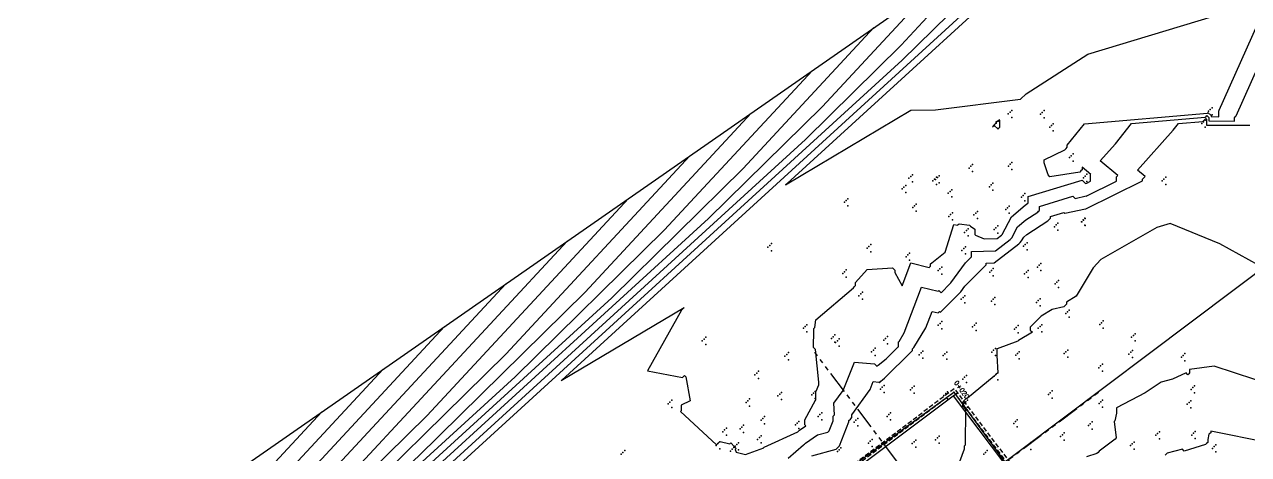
# Model space of a CAD drawing. Header units: metres. Extents: x 419582 to 423558, y 4805372 to 4807539.
# Drawn here: x 422177.9 to 422246.7, y 4806825.6 to 4806849.7 of the extents above; entities that cross this region are included whole.
import ezdxf

# ---------------------------------------------------------------- set-up
doc = ezdxf.new("R2010")
doc.units = ezdxf.units.M
doc.linetypes.add('HIDDEN', pattern=[0.375, 0.25, -0.125])
doc.linetypes.add('PHANTOM', pattern=[2.5, 1.25, -0.25, 0.25, -0.25, 0.25, -0.25])
for name, color, linetype in [('_pieds', 253, 'HIDDEN'), ('C-ROAD-CNTR-N', 92, 'Continuous'), ('C-ROAD-STAN', 11, 'Continuous'), ('C-ROAD-STAN-MAJR', 11, 'Continuous'), ('C-TINN', 4, 'Continuous'), ('C-TINN-BNDY', 110, 'Continuous'), ('C-TOPO-MAJR', 9, 'Continuous'), ('C-TOPO-MINR', 8, 'Continuous'), ('LS', 7, 'Continuous')]:
    doc.layers.add(name, color=color, linetype=linetype)
doc.styles.get("Standard").update_dxf_attribs({"font": 'simplex.shx'})

# ---------------------------------------------------------------- blocks, each defined once
blk = doc.blocks.new('AN30 +0 +0')
at = {"linetype": 'PHANTOM', "flags": 128}
for points in [[(0, -11.38231219537556), (0, 11.38231219444424)], [(-11.38231219508452, 0), (11.38231219508452, 0)]]:
    blk.add_lwpolyline(points, dxfattribs=at)
at = {"flags": 128}
blk.add_lwpolyline([(-4.74419642862631, -4.744196427986026), (-4.74419642862631, 4.744196428917348), (4.744196428568102, 4.744196428917348), (4.744196428568102, -4.744196427986026)], close=True, dxfattribs=at)
at = {"layer": 'LS', "insert": (-3.273187459330074, -0.3826382020488381), "char_height": 0.5157699281218149, "width": 9.13591657892082, "attachment_point": 1}
blk.add_mtext('AN30\\PBase +0 Leg +0', dxfattribs=at)
blk = doc.blocks.new('AeccTickTriangle')
at = {"color": 0, "linetype": 'ByBlock', "lineweight": -2}
blk.add_lwpolyline([(3.05311331771918e-16, 0.6666666666666667), (-0.5773502691896256, -0.333333333333333), (0.5773502691896257, -0.3333333333333335)], close=True, dxfattribs=at)
at = {"color": 0, "linetype": 'ByBlock', "lineweight": -2, "const_width": 0.0625}
blk.add_lwpolyline([(-0.03125, 0, 1), (0.03125, 0, 1)], format="xyb", close=True, dxfattribs=at)
blk = doc.blocks.new('AeccTickLine')
blk.add_line((0, -0.5), (0, 0.5))

msp = doc.modelspace()

# ---------------------------------------------------------------- linework, layer by layer
at = {"color": 31, "lineweight": 30, "true_color": 0xffbd7a, "elevation": 1718.013}
msp.add_lwpolyline([(423449.834, 4807399.592), (423130.593, 4807500.114), (421950.92, 4806612.998), (421795.045, 4806430.988), (421305.015, 4806147.038), (421305.015, 4806147.038), (420630.083, 4805770.97), (419765.157, 4805549.54), (419617.356, 4805580.088)], dxfattribs=at)
at = {"layer": '_pieds', "elevation": 1754.29, "flags": 128}
for points in [[(422228.1724409838, 4806815.172675884), (422222.1226758833, 4806823.217559015), (422230.1675590157, 4806829.267324116), (422236.2173241162, 4806821.222440985)], [(422228.2010513811, 4806815.374795998), (422222.3247959979, 4806823.188948618), (422230.1389486184, 4806829.065204002), (422236.0152040016, 4806821.251051382)]]:
    msp.add_lwpolyline(points, close=True, dxfattribs=at)
at = {"layer": 'C-ROAD-CNTR-N', "color": 92, "linetype": 'Continuous', "lineweight": -3, "flags": 128}
msp.add_lwpolyline([(422228.2010513811, 4806815.374795998), (422222.1226758833, 4806823.217559015), (422230.1389486184, 4806829.065204002), (422235.8130838874, 4806821.279661779)], dxfattribs=at)
at = {"layer": 'C-TINN', "color": 4, "linetype": 'Continuous', "lineweight": -3}
for p in [(422244.65, 4806845.06, 1750.57), (422233.2, 4806844.71, 1750.07), (422233.3, 4806844.81, 1750.07), (422233.4, 4806844.91, 1750.07), (422233.4, 4806844.51, 1750.07), (422235.01, 4806844.7, 1750.27), (422235.11, 4806844.8, 1750.27), (422235.21, 4806844.9, 1750.27), (422235.21, 4806844.5, 1750.27), (422244.27, 4806844.37, 1753.49), (422244.45, 4806844.86, 1750.57), (422244.55, 4806844.96, 1750.57), (422244.65, 4806844.66, 1750.57), (422232.43, 4806844.1, 1749.99), (422232.53, 4806844.2, 1749.99), (422232.63, 4806844.3, 1749.99), (422232.63, 4806843.9, 1749.99), (422235.53, 4806843.96, 1750.34), (422235.63, 4806844.06, 1750.34), (422235.73, 4806844.16, 1750.34), (422235.73, 4806843.76, 1750.34), (422244.07, 4806844.17, 1753.49), (422244.17, 4806844.27, 1753.49), (422244.27, 4806843.97, 1753.49), (422236.64, 4806842.26, 1751.27), (422236.74, 4806842.36, 1751.27), (422236.84, 4806842.46, 1751.27), (422231, 4806841.67, 1750.6), (422231.1, 4806841.77, 1750.6), (422231.2, 4806841.87, 1750.6), (422233.21, 4806841.78, 1750.66), (422233.31, 4806841.88, 1750.66), (422233.41, 4806841.98, 1750.66), (422233.41, 4806841.58, 1750.66), (422236.84, 4806842.06, 1751.27), (422227.62, 4806841.09, 1750.68), (422227.72, 4806841.19, 1750.68), (422227.82, 4806841.29, 1750.68), (422227.82, 4806840.89, 1750.68), (422228.96, 4806840.95, 1750.55), (422229.06, 4806841.05, 1750.55), (422229.12, 4806841.03, 1750.25), (422229.16, 4806841.15, 1750.55), (422229.22, 4806841.13, 1750.25), (422229.32, 4806841.23, 1750.25), (422231.2, 4806841.47, 1750.6), (422237.42, 4806841.12, 1750.86), (422237.52, 4806841.22, 1750.86), (422237.62, 4806841.32, 1750.86), (422237.62, 4806840.92, 1750.86), (422241.85, 4806840.95, 1753.76), (422241.95, 4806841.05, 1753.76), (422242.05, 4806841.15, 1753.76), (422227.24, 4806840.49, 1750.42), (422227.34, 4806840.59, 1750.42), (422227.44, 4806840.69, 1750.42), (422227.44, 4806840.29, 1750.42), (422229.16, 4806840.75, 1750.55), (422229.32, 4806840.83, 1750.25), (422229.83, 4806840.25, 1750.66), (422229.93, 4806840.35, 1750.66), (422230.03, 4806840.45, 1750.66), (422232.14, 4806840.62, 1750.61), (422232.24, 4806840.72, 1750.61), (422232.34, 4806840.82, 1750.61), (422232.34, 4806840.42, 1750.61), (422234.14, 4806840.23, 1750.71), (422242.05, 4806840.75, 1753.76), (422223.99, 4806839.74, 1750.54), (422224.09, 4806839.84, 1750.54), (422224.19, 4806839.94, 1750.54), (422224.19, 4806839.54, 1750.54), (422227.93, 4806839.54, 1750.72), (422228.03, 4806839.64, 1750.72), (422230.03, 4806840.05, 1750.66), (422233.26, 4806839.53, 1750.65), (422233.94, 4806840.03, 1750.71), (422234.04, 4806840.13, 1750.71), (422234.14, 4806839.83, 1750.71), (422227.83, 4806839.44, 1750.72), (422228.03, 4806839.24, 1750.72), (422229.86, 4806838.95, 1750.89), (422229.96, 4806839.05, 1750.89), (422230.06, 4806839.15, 1750.89), (422231.27, 4806839.03, 1750.56), (422231.37, 4806839.13, 1750.56), (422231.47, 4806839.23, 1750.56), (422231.47, 4806838.83, 1750.56), (422233.06, 4806839.33, 1750.65), (422233.16, 4806839.43, 1750.65), (422233.26, 4806839.13, 1750.65), (422237.51, 4806838.85, 1753.74), (422237.53, 4806838.84, 1753.73), (422230.06, 4806838.75, 1750.89), (422230.85, 4806838.15, 1751.15), (422230.95, 4806838.25, 1751.15), (422232.41, 4806838.21, 1750.55), (422232.51, 4806838.31, 1750.55), (422232.61, 4806838.41, 1750.55), (422235.79, 4806838.37, 1753.66), (422235.89, 4806838.47, 1753.66), (422235.99, 4806838.57, 1753.66), (422235.99, 4806838.17, 1753.66), (422237.31, 4806838.65, 1753.74), (422237.33, 4806838.64, 1753.73), (422237.41, 4806838.75, 1753.74), (422237.43, 4806838.74, 1753.73), (422237.51, 4806838.45, 1753.74), (422237.53, 4806838.44, 1753.73), (422230.75, 4806838.05, 1751.15), (422230.95, 4806837.85, 1751.15), (422232.61, 4806838.01, 1750.55), (422234.26, 4806837.47, 1753.56), (422219.7, 4806837.22, 1750.81), (422219.8, 4806837.32, 1750.81), (422219.9, 4806837.42, 1750.81), (422219.9, 4806837.02, 1750.81), (422225.27, 4806837.16, 1750.81), (422225.37, 4806837.26, 1750.81), (422225.47, 4806837.36, 1750.81), (422225.47, 4806836.96, 1750.81), (422227.56, 4806836.78, 1750.89), (422227.66, 4806836.88, 1750.89), (422230.6, 4806837.04, 1751.61), (422230.7, 4806837.14, 1751.61), (422230.8, 4806837.24, 1751.61), (422230.8, 4806836.84, 1751.61), (422234.06, 4806837.27, 1753.56), (422234.16, 4806837.37, 1753.56), (422234.26, 4806837.07, 1753.56), (422227.46, 4806836.68, 1750.89), (422227.66, 4806836.48, 1750.89), (422229.46, 4806836.1, 1751.05), (422234.84, 4806836.1, 1753.61), (422234.94, 4806836.2, 1753.61), (422235.04, 4806836.3, 1753.61), (422223.9, 4806835.74, 1750.68), (422224, 4806835.84, 1750.68), (422224.1, 4806835.94, 1750.68), (422224.1, 4806835.54, 1750.68), (422229.26, 4806835.9, 1751.05), (422229.36, 4806836, 1751.05), (422229.46, 4806835.7, 1751.05), (422232.16, 4806835.81, 1753.47), (422232.26, 4806835.91, 1753.47), (422232.36, 4806836.01, 1753.47), (422232.36, 4806835.61, 1753.47), (422234.12, 4806835.71, 1753.55), (422234.22, 4806835.81, 1753.55), (422234.32, 4806835.91, 1753.55), (422234.32, 4806835.51, 1753.55), (422235.04, 4806835.9, 1753.61), (422235.83, 4806835.15, 1753.78), (422235.93, 4806835.25, 1753.78), (422236.03, 4806835.35, 1753.78), (422236.03, 4806834.95, 1753.78), (422224.81, 4806834.49, 1751.24), (422224.91, 4806834.59, 1751.24), (422225.01, 4806834.69, 1751.24), (422225.01, 4806834.29, 1751.24), (422230.56, 4806834.29, 1753.41), (422230.66, 4806834.39, 1753.41), (422230.76, 4806834.49, 1753.41), (422230.76, 4806834.09, 1753.41), (422232.25, 4806834.19, 1753.62), (422232.35, 4806834.29, 1753.62), (422232.45, 4806834.39, 1753.62), (422234.79, 4806834.11, 1753.93), (422234.89, 4806834.21, 1753.93), (422234.99, 4806834.31, 1753.93), (422232.45, 4806833.99, 1753.62), (422234.99, 4806833.91, 1753.93), (422236.43, 4806833.48, 1754.08), (422236.53, 4806833.58, 1754.08), (422236.63, 4806833.68, 1754.08), (422221.69, 4806832.66, 1750.95), (422221.79, 4806832.76, 1750.95), (422221.89, 4806832.86, 1750.95), (422229.27, 4806832.83, 1753.57), (422229.37, 4806832.93, 1753.57), (422229.47, 4806833.03, 1753.57), (422231.2, 4806832.74, 1753.76), (422231.3, 4806832.84, 1753.76), (422231.4, 4806832.94, 1753.76), (422233.65, 4806832.71, 1753.91), (422233.75, 4806832.81, 1753.91), (422234.89, 4806832.66, 1754.06), (422234.99, 4806832.76, 1754.06), (422235.09, 4806832.86, 1754.06), (422236.63, 4806833.28, 1754.08), (422238.34, 4806832.87, 1754.34), (422238.44, 4806832.97, 1754.34), (422238.54, 4806833.07, 1754.34), (422238.54, 4806832.67, 1754.34), (422216.01, 4806831.95, 1750.86), (422216.11, 4806832.05, 1750.86), (422216.21, 4806832.15, 1750.86), (422221.89, 4806832.46, 1750.95), (422223.26, 4806832.08, 1751.13), (422223.36, 4806832.18, 1751.13), (422223.46, 4806832.28, 1751.13), (422223.6, 4806831.96, 1751.18), (422223.7, 4806832.06, 1751.18), (422226.21, 4806831.99, 1751.22), (422226.31, 4806832.09, 1751.22), (422226.41, 4806832.19, 1751.22), (422229.47, 4806832.63, 1753.57), (422231.4, 4806832.54, 1753.76), (422233.55, 4806832.61, 1753.91), (422233.75, 4806832.41, 1753.91), (422235.09, 4806832.46, 1754.06), (422240.13, 4806832.15, 1754.59), (422240.23, 4806832.25, 1754.59), (422240.33, 4806832.35, 1754.59), (422240.33, 4806831.95, 1754.59), (422216.21, 4806831.75, 1750.86), (422220.85, 4806831.29, 1750.82), (422223.46, 4806831.88, 1751.13), (422223.5, 4806831.86, 1751.18), (422223.7, 4806831.66, 1751.18), (422225.52, 4806831.33, 1751.34), (422225.62, 4806831.43, 1751.34), (422225.72, 4806831.53, 1751.34), (422226.41, 4806831.79, 1751.22), (422228.3, 4806831.27, 1753.6), (422228.4, 4806831.37, 1753.6), (422229.74, 4806831.32, 1753.59), (422232.28, 4806831.32, 1753.99), (422232.38, 4806831.42, 1753.99), (422232.48, 4806831.52, 1753.99), (422233.82, 4806831.34, 1754.13), (422236.44, 4806831.33, 1754.23), (422236.54, 4806831.43, 1754.23), (422240.08, 4806831.31, 1754.55), (422240.18, 4806831.41, 1754.55), (422220.65, 4806831.09, 1750.82), (422220.75, 4806831.19, 1750.82), (422220.85, 4806830.89, 1750.82), (422225.72, 4806831.13, 1751.34), (422228.2, 4806831.17, 1753.6), (422228.4, 4806830.97, 1753.6), (422229.54, 4806831.12, 1753.59), (422229.64, 4806831.22, 1753.59), (422229.74, 4806830.92, 1753.59), (422232.48, 4806831.12, 1753.99), (422233.62, 4806831.14, 1754.13), (422233.72, 4806831.24, 1754.13), (422233.82, 4806830.94, 1754.13), (422236.34, 4806831.23, 1754.23), (422236.54, 4806831.03, 1754.23), (422238.49, 4806830.64, 1754.4), (422239.98, 4806831.21, 1754.55), (422240.18, 4806831.01, 1754.55), (422242.93, 4806831.03, 1754.8), (422243.03, 4806831.13, 1754.8), (422243.13, 4806831.23, 1754.8), (422243.13, 4806830.83, 1754.8), (422218.97, 4806830.04, 1750.8), (422219.07, 4806830.14, 1750.8), (422219.17, 4806830.24, 1750.8), (422230.75, 4806829.9, 1753.85), (422230.85, 4806830, 1753.85), (422232.41, 4806829.96, 1754), (422232.51, 4806830.06, 1754), (422232.61, 4806830.16, 1754), (422238.29, 4806830.44, 1754.4), (422238.39, 4806830.54, 1754.4), (422238.49, 4806830.24, 1754.4), (422219.17, 4806829.84, 1750.8), (422226.02, 4806829.24, 1753.38), (422226.12, 4806829.34, 1753.38), (422226.22, 4806829.44, 1753.38), (422227.71, 4806829.2, 1753.55), (422227.81, 4806829.3, 1753.55), (422227.91, 4806829.4, 1753.55), (422230.65, 4806829.8, 1753.85), (422230.85, 4806829.6, 1753.85), (422232.61, 4806829.76, 1754), (422243.47, 4806829.22, 1755.21), (422243.57, 4806829.32, 1755.21), (422243.67, 4806829.42, 1755.21), (422214.19, 4806828.51, 1751.1), (422214.29, 4806828.61, 1751.1), (422218.57, 4806828.58, 1750.7), (422218.67, 4806828.68, 1750.7), (422220.26, 4806828.85, 1750.86), (422220.36, 4806828.95, 1750.86), (422220.46, 4806829.05, 1750.86), (422220.46, 4806828.65, 1750.86), (422222.16, 4806828.91, 1750.97), (422222.26, 4806829.01, 1750.97), (422222.36, 4806829.11, 1750.97), (422222.36, 4806828.71, 1750.97), (422226.22, 4806829.04, 1753.38), (422227.91, 4806829, 1753.55), (422229.59, 4806828.88, 1753.81), (422229.69, 4806828.98, 1753.81), (422229.79, 4806829.08, 1753.81), (422229.79, 4806828.68, 1753.81), (422230.81, 4806828.52, 1754.02), (422230.91, 4806828.62, 1754.02), (422235.46, 4806828.93, 1754.07), (422235.56, 4806829.03, 1754.07), (422235.66, 4806829.13, 1754.07), (422235.66, 4806828.73, 1754.07), (422238.4, 4806828.52, 1754.84), (422238.5, 4806828.62, 1754.84), (422243.46, 4806828.58, 1755.41), (422243.67, 4806829.02, 1755.21), (422214.09, 4806828.41, 1751.1), (422214.29, 4806828.21, 1751.1), (422218.47, 4806828.48, 1750.7), (422218.67, 4806828.28, 1750.7), (422222.72, 4806827.9, 1751.28), (422226.59, 4806827.9, 1753.4), (422230.71, 4806828.42, 1754.02), (422230.91, 4806828.22, 1754.02), (422238.3, 4806828.42, 1754.84), (422238.5, 4806828.22, 1754.84), (422243.26, 4806828.38, 1755.41), (422243.36, 4806828.48, 1755.41), (422243.46, 4806828.18, 1755.41), (422218.33, 4806827.2, 1750.65), (422219.31, 4806827.49, 1750.84), (422219.41, 4806827.59, 1750.84), (422219.51, 4806827.69, 1750.84), (422219.51, 4806827.29, 1750.84), (422221.24, 4806827.22, 1750.88), (422221.34, 4806827.32, 1750.88), (422221.44, 4806827.42, 1750.88), (422222.52, 4806827.7, 1751.28), (422222.62, 4806827.8, 1751.28), (422222.72, 4806827.5, 1751.28), (422224.54, 4806827.38, 1753.33), (422224.64, 4806827.48, 1753.33), (422224.74, 4806827.58, 1753.33), (422224.74, 4806827.18, 1753.33), (422226.39, 4806827.7, 1753.4), (422226.49, 4806827.8, 1753.4), (422226.59, 4806827.5, 1753.4), (422233.51, 4806827.31, 1754.01), (422233.61, 4806827.41, 1754.01), (422233.71, 4806827.51, 1754.01), (422237.71, 4806827.19, 1754.62), (422237.81, 4806827.29, 1754.62), (422237.91, 4806827.39, 1754.62), (422217.16, 4806826.84, 1750.52), (422217.26, 4806826.94, 1750.52), (422217.36, 4806827.04, 1750.52), (422217.36, 4806826.64, 1750.52), (422218.13, 4806827, 1750.65), (422218.23, 4806827.1, 1750.65), (422218.33, 4806826.8, 1750.65), (422219.22, 4806826.51, 1750.74), (422219.32, 4806826.61, 1750.74), (422221.44, 4806827.02, 1750.88), (422229.22, 4806826.49, 1753.71), (422229.32, 4806826.59, 1753.71), (422233.71, 4806827.11, 1754.01), (422236.14, 4806826.57, 1754.66), (422236.24, 4806826.67, 1754.66), (422236.34, 4806826.77, 1754.66), (422237.91, 4806826.99, 1754.62), (422241.49, 4806826.64, 1755.5), (422241.59, 4806826.74, 1755.5), (422241.69, 4806826.84, 1755.5), (422243.51, 4806826.65, 1755.64), (422243.61, 4806826.75, 1755.64), (422243.71, 4806826.85, 1755.64), (422243.71, 4806826.45, 1755.64), (422211.65, 4806825.78, 1751.18), (422216.79, 4806826.07, 1751.02), (422216.89, 4806826.17, 1751.02), (422216.99, 4806826.27, 1751.02), (422216.99, 4806825.87, 1751.02), (422217.69, 4806825.85, 1751.31), (422217.79, 4806825.95, 1751.31), (422217.85, 4806826.02, 1750.67), (422217.95, 4806826.12, 1750.67), (422218.05, 4806826.22, 1750.67), (422218.05, 4806825.82, 1750.67), (422219.12, 4806826.41, 1750.74), (422219.32, 4806826.21, 1750.74), (422223.7, 4806825.83, 1753.14), (422223.8, 4806825.93, 1753.14), (422225.35, 4806826.2, 1753.19), (422225.45, 4806826.3, 1753.19), (422225.55, 4806826.4, 1753.19), (422225.55, 4806826, 1753.19), (422227.81, 4806826.17, 1753.49), (422227.91, 4806826.27, 1753.49), (422228.01, 4806826.37, 1753.49), (422228.01, 4806825.97, 1753.49), (422229.12, 4806826.39, 1753.71), (422229.32, 4806826.19, 1753.71), (422232.02, 4806825.78, 1754.23), (422234.27, 4806826.04, 1754.41), (422234.37, 4806826.14, 1754.41), (422234.47, 4806826.24, 1754.41), (422234.47, 4806825.84, 1754.41), (422236.34, 4806826.37, 1754.66), (422240.07, 4806826.06, 1755.25), (422240.17, 4806826.16, 1755.25), (422240.27, 4806826.26, 1755.25), (422240.27, 4806825.86, 1755.25), (422241.69, 4806826.44, 1755.5), (422244.67, 4806825.9, 1756.24), (422244.77, 4806826, 1756.24), (422244.87, 4806826.1, 1756.24), (422211.45, 4806825.58, 1751.18), (422211.55, 4806825.68, 1751.18), (422217.59, 4806825.75, 1751.31), (422223.6, 4806825.73, 1753.14), (422231.82, 4806825.58, 1754.23), (422231.92, 4806825.68, 1754.23), (422244.87, 4806825.7, 1756.24)]:
    msp.add_point(p, dxfattribs=at)
at = {"layer": 'C-TINN-BNDY', "color": 110, "linetype": 'Continuous', "lineweight": -3, "flags": 128}
msp.add_lwpolyline([(421193.45, 4806114.76), (421316.74, 4806181.07), (421324.23, 4806185.31), (421416.34, 4806233.29), (421455.96, 4806255.55), (421534.88, 4806300.35), (421936.98, 4806642.67), (421937.08, 4806642.77), (421937.18, 4806642.87), (421963.15, 4806666.69), (422251.15, 4806867.33), (422367.39, 4806957.21), (422449.57, 4807014.1), (422473.63, 4807031.8), (422600.66, 4807130.15), (422687.35, 4807196.06), (422733.46, 4807229.97)], dxfattribs=at)
at = {"layer": 'C-TOPO-MAJR', "color": 9, "linetype": 'Continuous', "lineweight": -3, "flags": 128}
for points, elevation in [([(422238.1050794748, 4806856.641955771), (422220.7704081633, 4806840.795306123), (422220.7316326531, 4806840.756530613), (422220.6928571429, 4806840.717755103), (422227.735046729, 4806844.916915888), (422229.1051020408, 4806844.934081633), (422233.8973684211, 4806845.5397166), (422234.2038709678, 4806845.837612904), (422237.6770285714, 4806848.070571429), (422246.4712195122, 4806850.729414633)], 1750), ([(422225.6480256073, 4806849.563624507), (422218.3073869347, 4806841.639480737), (422210.9281617139, 4806834.375196959), (422191.9542274882, 4806817.03), (422191.8872132701, 4806816.962985782), (422191.8201990522, 4806816.895971564), (422193.5021065375, 4806817.103849879), (422192.4597349397, 4806813.120409639), (422192.5749156626, 4806813.005228915), (422194.849375, 4806804.204296875), (422194.849375, 4806804.053255208), (422197.0466942149, 4806798.096115703), (422197.1508264463, 4806797.991983471), (422201.3645731707, 4806790.900853659), (422201.3645731707, 4806790.756951219), (422199.0388868275, 4806786.392448979), (422199.0388868275, 4806786.26109462), (422199.1732096475, 4806786.126771799), (422195.6225070423, 4806778.778901408), (422198.7261253561, 4806775.22965812), (422198.8275498576, 4806775.128233618), (422198.8275498576, 4806774.931082621), (422207.3746573982, 4806777.096087389)], 1755), ([(422208.4169618284, 4806837.55931674), (422196.1164321608, 4806824.281021776), (422183.751243953, 4806812.108438147), (422178.1959336493, 4806807.029999999), (422178.1763127962, 4806807.010379147), (422178.1566919431, 4806806.990758293), (422181.7652838428, 4806807.436768559), (422181.6748908297, 4806807.346375546), (422181.5844978166, 4806807.255982532), (422181.7652838428, 4806807.075196506), (422181.7652838428, 4806807.036768558), (422181.3342352941, 4806804.538352941), (422180.8313709678, 4806795.418266129), (422180.8313709678, 4806795.119879032), (422182.4258256881, 4806787.17559633), (422182.4561009174, 4806787.145321101), (422181.2456140351, 4806784.971754386), (422181.2456140351, 4806784.648947368), (422181.2263157894, 4806784.629649123), (422181.2070175438, 4806784.610350877), (422180.3004477612, 4806780.982686567), (422180.3004477612, 4806780.845373134), (422180.4317910448, 4806780.714029851), (422179.3771672355, 4806775.625665529)], 1760), ([(422250.4854545455, 4806828.656363636), (422244.7708333333, 4806830.530833334), (422243.3934146342, 4806830.347073171), (422243.3934146342, 4806830.142195122), (422243.3446341464, 4806830.093414634), (422243.2958536585, 4806830.044634147), (422243.1934146342, 4806830.147073171), (422242.4231818182, 4806829.789545454), (422241.791627907, 4806829.633837209), (422240.8952631579, 4806829.034736842), (422239.2733333333, 4806828.188484848), (422239.2733333333, 4806827.885454545), (422239.1907317073, 4806827.455121951), (422239.151707317, 4806827.416097561), (422239.2731746032, 4806826.489365079), (422239.2128571428, 4806826.429047619), (422238.3162068966, 4806825.73862069), (422238.2506896551, 4806825.673103449), (422238.1851724138, 4806825.607586207), (422237.592962963, 4806825.431851852)], 1755)]:
    msp.add_lwpolyline(points, dxfattribs=dict(at, elevation=elevation))
at = {"layer": 'C-TOPO-MAJR', "color": 9, "linetype": 'Continuous', "lineweight": -3, "elevation": 1750, "flags": 128}
msp.add_lwpolyline([(422232.3631884058, 4806844.059275362), (422232.3103846154, 4806843.989615384), (422232.4098360655, 4806844.063442622), (422232.606557377, 4806843.866721312), (422232.6386567164, 4806843.86835821), (422232.6401492537, 4806843.869850746), (422232.641641791, 4806843.871343284), (422232.72625, 4806843.97625), (422232.72625, 4806844.32625), (422232.70125, 4806844.35125), (422232.71375, 4806844.36375), (422232.72625, 4806844.37625), (422232.4765454545, 4806844.220727272), (422232.5602898551, 4806844.256376811), (422232.4617391304, 4806844.157826087), (422232.3631884058, 4806844.059275362)], close=True, dxfattribs=at)
at = {"layer": 'C-TOPO-MINR', "color": 8, "linetype": 'Continuous', "lineweight": -3, "flags": 128}
for points, elevation in [([(422232.5404511188, 4806854.365347613), (422227.1837688442, 4806848.582864322), (422221.7989288183, 4806843.281900484), (422197.4575450237, 4806821.03)], 1753), ([(422232.6696959226, 4806852.188604008), (422208.112244898, 4806829.739183674), (422208.0989795919, 4806829.725918368), (422208.0857142857, 4806829.712653061), (422214.984084507, 4806833.826056338), (422214.9108450704, 4806833.752816902), (422214.8376056338, 4806833.679577464), (422212.9384848485, 4806830.261515152), (422214.89, 4806829.885), (422214.9483333334, 4806829.943333333), (422215.0066666667, 4806830.001666667), (422215.09, 4806829.918333334), (422215.335, 4806828.577500001), (422214.8193103448, 4806828.339310345), (422214.8193103448, 4806828.008275862), (422214.8020689655, 4806827.991034483), (422214.7848275862, 4806827.973793103), (422216.8048, 4806826.1008), (422216.9008, 4806826.1968), (422216.9968, 4806826.2928), (422217.0048, 4806826.2848), (422217.5605063291, 4806826.159999999), (422217.6212658228, 4806826.220759493), (422217.8190625, 4806825.98390625), (422217.9159375, 4806825.887031251), (422217.864375, 4806825.83546875), (422217.9159375, 4806825.68078125), (422218.4404712042, 4806825.557382199), (422219.4598913044, 4806825.940108696), (422219.4740217392, 4806825.95423913), (422219.4881521739, 4806825.968369565), (422221.3743529412, 4806826.842117647), (422221.4676497696, 4806826.921013825), (422221.4731797235, 4806826.926543779), (422221.4787096774, 4806826.932073732), (422221.824, 4806827.164), (422221.764, 4806827.223999999), (422221.764, 4806827.504), (422222.375483871, 4806828.612258065), (422222.3851612903, 4806828.621935484), (422222.3948387097, 4806828.631612903), (422222.3948387097, 4806828.992903226), (422222.3902542373, 4806829.090550847), (422222.4055601659, 4806829.111618258), (422222.5514285714, 4806829.474285714), (422222.56625, 4806829.629375), (422222.365483871, 4806831.46483871), (422222.2493548387, 4806831.580967742), (422222.2493548387, 4806831.748709678), (422222.2705555556, 4806832.354444444), (422222.2705555556, 4806832.643333334), (422222.2983333333, 4806832.671111112), (422222.3261111111, 4806832.69888889), (422222.3934482759, 4806833.141034483), (422224.5057142857, 4806834.94), (422224.5628571428, 4806834.997142857), (422224.62, 4806835.054285714), (422224.62, 4806835.225714286), (422225.2667441861, 4806835.956976744), (422226.69, 4806836.054571428), (422226.8271428571, 4806835.917428572), (422226.8271428571, 4806835.791714286), (422227.2433333333, 4806835.050000001), (422227.7260820895, 4806836.330186567), (422228.76, 4806836.081250001), (422228.82875, 4806836.15), (422228.82875, 4806836.275), (422228.8975, 4806836.34375), (422229.6475, 4806836.928125), (422230.1425, 4806838.48875), (422230.3519230769, 4806838.453846154), (422230.3942307692, 4806838.496153846), (422230.4365384615, 4806838.538461538), (422231.0313559322, 4806838.448305084), (422231.0822033898, 4806838.397457628), (422231.315, 4806838.24), (422231.315, 4806837.939999999), (422231.365, 4806837.89), (422231.8416037736, 4806837.683113207), (422232.5714726027, 4806837.701780822), (422232.8267774086, 4806837.89936877), (422232.8417275748, 4806837.914318937), (422232.8566777409, 4806837.929269102), (422233.3802749141, 4806838.930343643), (422234.1522105263, 4806839.58985965), (422234.3022033898, 4806839.686474577), (422234.3120338983, 4806839.696305085), (422234.3218644068, 4806839.706135593), (422234.3218644068, 4806840.06681356), (422237.3485, 4806840.9925), (422237.5385, 4806840.8025), (422237.6146527778, 4806840.819375), (422237.6156097561, 4806840.818536585), (422237.8242068965, 4806840.921448275), (422237.8242068965, 4806841.302137931), (422237.8290344828, 4806841.306965518), (422237.8338620689, 4806841.311793104), (422237.3536585366, 4806841.709268292), (422237.3536585366, 4806841.572682926), (422237.2878048781, 4806841.506829268), (422237.2219512195, 4806841.440975609), (422235.5382142857, 4806841.177678571), (422235.4346428572, 4806841.28125), (422235.2103278689, 4806841.959016393), (422235.2103278689, 4806842.136065573), (422236.3758064516, 4806842.695483871), (422236.4467741936, 4806842.766451613), (422236.5177419355, 4806842.837419354), (422236.5177419355, 4806842.953548387), (422237.4774285714, 4806844.162095238), (422244.3940410959, 4806844.758390411), (422244.4087671233, 4806844.773116439), (422244.4234931507, 4806844.787842466), (422244.5940410959, 4806844.617294521), (422244.5940410959, 4806844.558390411), (422245.0270769231, 4806844.555807693), (422245.0270769231, 4806844.889653846), (422245.0436153847, 4806844.906192307), (422245.0601538462, 4806844.922730769), (422249.1226666667, 4806854.039333333)], 1751), ([(422229.0942383631, 4806851.96448606), (422222.7455778894, 4806845.11117253), (422216.3635452661, 4806838.828548721), (422194.7058862559, 4806819.03), (422194.6293933649, 4806818.953507109), (422194.5529004739, 4806818.877014218), (422195.7515012107, 4806819.025157385), (422194.491060241, 4806814.208361446), (422194.6303373494, 4806814.069084337), (422197.380625, 4806803.426953125), (422197.380625, 4806803.327994792), (422198.8202479339, 4806799.425041323), (422198.9574380165, 4806799.28785124), (422204.5088821138, 4806789.945569105), (422204.5088821138, 4806789.88296748), (422203.4971428571, 4806787.984285714), (422203.4971428571, 4806787.927142858), (422203.6685714286, 4806787.755714285), (422202.123915493, 4806784.559183098), (422206.9711396011, 4806779.015982906), (422207.1295441596, 4806778.857578347), (422207.1295441596, 4806778.774387465), (422210.7361271103, 4806779.687944389)], 1754), ([(422231.621959799, 4806852.054556114), (422227.2343123704, 4806847.735252246), (422200.2092037915, 4806823.03)], 1752), ([(422220.8272941177, 4806825.359764705), (422221.6980645161, 4806826.096129032), (422221.7496774194, 4806826.147741935), (422221.8012903226, 4806826.199354839), (422222.4840677966, 4806826.657966102), (422223.0606451613, 4806826.81483871), (422223.0993548387, 4806826.853548387), (422223.1380645161, 4806826.892258065), (422223.3592195121, 4806827.457853658), (422223.3592195121, 4806827.717365853), (422223.3943414634, 4806827.752487806), (422223.4294634146, 4806827.787609756), (422223.3987288136, 4806828.442245763), (422223.9242323652, 4806829.165560166), (422224.5647272727, 4806830.758), (422225.6817647059, 4806830.653823529), (422225.8170588235, 4806830.518529411), (422225.8494117647, 4806830.550882353), (422225.8817647059, 4806830.583235295), (422226.3413888889, 4806830.941388889), (422226.9966386554, 4806831.586806723), (422227.0294117647, 4806831.619579832), (422227.0294117647, 4806831.888487395), (422227.062184874, 4806831.921260504), (422227.3592765958, 4806832.402425532), (422228.3268283582, 4806834.968246269), (422229.2637698413, 4806834.742658731), (422229.301468254, 4806834.780357143), (422229.4260714286, 4806834.655753968), (422229.4637698413, 4806834.693452382), (422229.9027966102, 4806835.132415255), (422229.9430508474, 4806835.172669492), (422229.9833050848, 4806835.212923729), (422230.7913333333, 4806836.330833334), (422231.0851612903, 4806836.624032258), (422231.1061290323, 4806836.645), (422231.1270967742, 4806836.665967742), (422231.1270967742, 4806836.982096775), (422232.4858561644, 4806837.016849315), (422233.3085049834, 4806837.653521595), (422233.3566777409, 4806837.701694353), (422233.4048504983, 4806837.74986711), (422233.7239175258, 4806838.359896907), (422234.1943157895, 4806838.761789474), (422234.8615254237, 4806839.191559322), (422234.9052542373, 4806839.235288136), (422234.9489830508, 4806839.279016949), (422234.9489830508, 4806839.504101695), (422236.8377857142, 4806840.081785714), (422236.9563571428, 4806839.963214286), (422237.5764583334, 4806840.100625), (422237.5842508711, 4806840.093797909), (422239.2828275862, 4806840.931793104), (422239.2828275862, 4806841.174551724), (422239.322137931, 4806841.213862069), (422239.3614482759, 4806841.253172414), (422238.3674297189, 4806842.075943775), (422239.2174324325, 4806843.022297298), (422240.125047619, 4806844.165269841), (422244.2639041096, 4806844.522089041), (422244.3128767123, 4806844.571061644), (422244.3618493151, 4806844.620034247), (422244.4639041096, 4806844.517979452), (422244.4639041096, 4806844.322089041), (422245.904, 4806844.3135), (422245.904, 4806844.4935), (422245.959, 4806844.5485), (422246.014, 4806844.6035), (422248.2043870968, 4806849.518903227)], 1752), ([(422222.2018128515, 4806847.162762953), (422213.8691959799, 4806838.167788945), (422205.4927781617, 4806829.921845197), (422189.2025687204, 4806815.03), (422189.1450331754, 4806814.972464454), (422189.0874976303, 4806814.914928909), (422191.2527118644, 4806815.182542372), (422190.4284096385, 4806812.032457831), (422190.5194939759, 4806811.941373494), (422192.318125, 4806804.981640625), (422192.318125, 4806804.778515625), (422195.2731404959, 4806796.767190083), (422195.3442148761, 4806796.696115702), (422198.2202642277, 4806791.856138212), (422198.2202642277, 4806791.630934959), (422194.5806307978, 4806784.800612245), (422194.5806307978, 4806784.595046382), (422194.6778478664, 4806784.497829313), (422189.1210985915, 4806772.998619718), (422190.4811111111, 4806771.443333333), (422190.5255555555, 4806771.398888889), (422190.5255555555, 4806771.087777778), (422204.0131876862, 4806774.504230388)], 1756), ([(422218.7556000957, 4806844.7619014), (422209.4310050251, 4806834.696097152), (422200.0573946096, 4806825.468493435), (422186.4509099526, 4806813.03), (422186.4028530805, 4806812.981943128), (422186.3547962086, 4806812.933886256), (422189.0033171913, 4806813.261234866), (422188.3970843374, 4806810.944506024), (422188.4640722892, 4806810.877518072), (422189.786875, 4806805.758984375), (422189.786875, 4806805.503776042), (422193.4995867769, 4806795.438264463), (422193.5376033058, 4806795.400247934), (422195.0759552846, 4806792.811422764), (422195.0759552846, 4806792.504918699), (422190.1223747681, 4806783.20877551), (422190.1223747681, 4806782.928998145), (422190.1824860853, 4806782.868886827), (422183.9125, 4806769.893695652)], 1757), ([(422222.1563841808, 4806825.488474576), (422223.5337634408, 4806825.863225807), (422223.6262365591, 4806825.955698925), (422223.7187096774, 4806826.048172043), (422224.2470243902, 4806827.399317073), (422224.2470243902, 4806827.463707317), (422224.3309268293, 4806827.547609757), (422224.4148292683, 4806827.631512195), (422224.4072033898, 4806827.793940678), (422225.4429045643, 4806829.219502075), (422225.6192727273, 4806829.658), (422225.9268627451, 4806829.629313726), (422225.9641176471, 4806829.592058823), (422226.0454901961, 4806829.673431372), (422226.1268627451, 4806829.754803922), (422226.2534259259, 4806829.853425927), (422227.7487394958, 4806831.326302521), (422227.8235294117, 4806831.401092437), (422227.8235294117, 4806831.501932773), (422227.8983193277, 4806831.576722689), (422228.5762978724, 4806832.674765958), (422228.9275746269, 4806833.60630597), (422229.2677380953, 4806833.524404762), (422229.3451190476, 4806833.601785714), (422229.3903571428, 4806833.556547618), (422229.4677380952, 4806833.633928572), (422230.3688983051, 4806834.534957627), (422230.4515254237, 4806834.617584745), (422230.5341525424, 4806834.700211865), (422230.7691111111, 4806835.025277778), (422231.816344086, 4806836.070268817), (422231.8910752688, 4806836.145), (422231.9658064516, 4806836.219731183), (422231.9658064516, 4806836.320806451), (422232.400239726, 4806836.331917808), (422233.7902325582, 4806837.407674418), (422233.871627907, 4806837.489069767), (422233.9530232558, 4806837.570465116), (422234.0675601375, 4806837.789450171), (422234.2364210527, 4806837.933719298), (422235.4208474576, 4806838.696644068), (422235.4984745763, 4806838.774271186), (422235.5761016949, 4806838.851898305), (422235.5761016949, 4806838.941389831), (422236.3270714285, 4806839.171071429), (422236.3742142857, 4806839.123928572), (422237.5382638889, 4806839.381875), (422237.5528919861, 4806839.369059233), (422240.7414482759, 4806840.942137931), (422240.7414482759, 4806841.046965517), (422240.8152413793, 4806841.120758621), (422240.8890344828, 4806841.194551725), (422240.4597991968, 4806841.549839358), (422242.4741891892, 4806843.792567568), (422242.7726666667, 4806844.168444444), (422244.1337671233, 4806844.285787671), (422244.2169863014, 4806844.369006849), (422244.3002054795, 4806844.452226028), (422244.3337671233, 4806844.418664384), (422244.3337671233, 4806844.085787671), (422246.7809230769, 4806844.071192308)], 1753), ([(422215.30938734, 4806842.361039847), (422204.9928140704, 4806831.22440536), (422194.6220110574, 4806821.015141672), (422183.6992511848, 4806811.03), (422183.6606729858, 4806810.991421801), (422183.6220947867, 4806810.952843602), (422186.7539225182, 4806811.33992736), (422186.3657590362, 4806809.856554217), (422186.4086506024, 4806809.813662651), (422187.255625, 4806806.536328125), (422187.255625, 4806806.229036458), (422191.7260330578, 4806794.109338843), (422191.7309917355, 4806794.104380165), (422191.9316463415, 4806793.766707317), (422191.9316463415, 4806793.378902439), (422185.6641187384, 4806781.616938775), (422185.6641187384, 4806781.262949907), (422185.6871243043, 4806781.239944342), (422183.2875, 4806776.274130435)], 1758), ([(422211.8631745842, 4806839.960178294), (422200.5546231156, 4806827.752713568), (422189.1866275052, 4806816.56178991)], 1759), ([(422248.3432701422, 4806835.597772513), (422245.093190184, 4806837.41404908), (422242.2992307692, 4806838.553076923), (422241.5526506024, 4806838.321084337), (422238.4090697675, 4806836.528023256), (422237.9770491803, 4806836.063114755), (422237.0160714286, 4806834.454285714), (422236.47, 4806834.125333333), (422236.47, 4806834.018666667), (422236.3966666667, 4806833.945333334), (422236.3233333334, 4806833.872), (422235.662, 4806833.709333333), (422235.0438461538, 4806833.344615385), (422234.99, 4806833.290769231), (422234.494, 4806832.779999999), (422234.434, 4806832.72), (422234.434, 4806832.560000001), (422234.554, 4806832.44), (422233.7786363636, 4806831.972272728), (422233.7377272727, 4806831.931363637), (422232.5685714285, 4806831.5), (422232.5614285714, 4806831.492857142), (422232.5614285714, 4806831.121428572), (422232.61, 4806830.16), (422232.51, 4806830.06), (422232.41, 4806829.96), (422230.9029411764, 4806828.735294118), (422230.8033333333, 4806828.663809524), (422230.7128571428, 4806828.573333333), (422230.6223809524, 4806828.482857143), (422230.6223809524, 4806828.444761905), (422230.6203225807, 4806828.301935484), (422230.8074193548, 4806828.114838709), (422230.77, 4806826.0825), (422230.7142307693, 4806826.026730769), (422230.7142307693, 4806825.849807693), (422230.4601754386, 4806825.152280701)], 1754), ([(422204.9707490727, 4806835.158455187), (422191.678241206, 4806820.809329984), (422178.3158604008, 4806807.655086385), (422175.4442748815, 4806805.029999999), (422175.4341327014, 4806805.019857819), (422175.4239905213, 4806805.009715639), (422177.28930131, 4806805.240262008), (422177.2425764192, 4806805.193537118), (422177.1958515284, 4806805.146812227), (422177.28930131, 4806805.053362445), (422177.28930131, 4806804.840262009), (422176.0518055556, 4806797.667569445), (422175.9775, 4806797.59326389), (422175.9031944444, 4806797.518958333), (422176.4001807229, 4806795.333599397), (422176.5890361446, 4806795.144743975), (422176.9909950249, 4806793.103880596), (422179.2171861472, 4806784.716536797), (422179.3591774892, 4806784.574545455), (422178.5616417911, 4806781.383184079), (422178.5616417911, 4806781.146368159), (422178.6432338309, 4806781.06477612), (422177.9880887372, 4806777.903822525)], 1761), ([(422201.5245363169, 4806832.757593635), (422187.2400502512, 4806817.337638191), (422172.8804768486, 4806803.201734623), (422172.6926161138, 4806803.029999999), (422172.6919526067, 4806803.029336493), (422172.6912890995, 4806803.028672986), (422172.8133187773, 4806803.043755458), (422172.8102620087, 4806803.040698689), (422172.8072052402, 4806803.037641921), (422172.8133187773, 4806803.031528383), (422172.8133187773, 4806802.643755458), (422172.7323611111, 4806802.174513889), (422172.7275, 4806802.169652778), (422172.7226388889, 4806802.164791667), (422174.5628313253, 4806794.073057229), (422174.7215662651, 4806793.914322289), (422176.2099004975, 4806786.35761194), (422177.0786580087, 4806783.084502164), (422177.1340692641, 4806783.029090909), (422176.8228358209, 4806781.783681592), (422176.8228358209, 4806781.447363184), (422176.854676617, 4806781.415522388), (422176.5990102389, 4806780.181979522), (422174.1397674418, 4806770.075348837)], 1762), ([(422198.0783235611, 4806830.356732081), (422182.8018592965, 4806813.865946399), (422169.245, 4806800.520253575), (422169.6768186323, 4806800.602329038), (422169.5860356789, 4806800.511546086), (422169.4952527254, 4806800.420763132), (422170.9371923077, 4806799.925038462), (422170.9550769231, 4806799.942923077), (422170.9729615385, 4806799.960807692), (422171.1371923077, 4806799.796576923), (422172.7254819277, 4806792.81251506), (422172.8540963855, 4806792.683900602), (422174.8679265659, 4806782.459092872), (422174.8679265659, 4806782.42799136), (422174.7757019438, 4806782.335766739), (422174.6834773218, 4806782.243542116), (422174.7846863469, 4806781.293357934), (422174.971402214, 4806781.106642067), (422171.8496496815, 4806767.558949044)], 1763), ([(422194.6321108053, 4806827.955870528), (422178.3636683417, 4806810.394254606), (422165.745, 4806797.972139142), (422166.6411397423, 4806798.142467789), (422166.5602675917, 4806798.061595639), (422166.479395441, 4806797.980723489), (422169.4718076923, 4806796.951961539), (422169.5089230769, 4806796.989076924), (422169.5460384616, 4806797.026192307), (422169.6718076923, 4806796.900423077), (422170.8881325301, 4806791.551972891), (422170.986626506, 4806791.453478916), (422172.5288336933, 4806783.623239741), (422172.5288336933, 4806783.505745141), (422172.4582073434, 4806783.435118791), (422172.3875809935, 4806783.364492441), (422172.7699261993, 4806779.774907749), (422172.9197416974, 4806779.62509225), (422170.4149363057, 4806768.754808917)], 1764), ([(422247.74147929, 4806826.230650887), (422244.5903883495, 4806826.873592232), (422244.5903883495, 4806826.780388349), (422244.4622891566, 4806826.701445783), (422244.406, 4806826.399999999), (422244.406, 4806826.24), (422244.346, 4806826.18), (422244.286, 4806826.12), (422243.085, 4806825.755), (422242.985, 4806825.855), (422242.1376744186, 4806825.637674418), (422242.0795348837, 4806825.579534884), (422242.0213953488, 4806825.521395349)], 1756)]:
    msp.add_lwpolyline(points, dxfattribs=dict(at, elevation=elevation))

# ---------------------------------------------------------------- block references
at = {"rotation": 36.94322494}
msp.add_blockref('AN30 +0 +0', (422229.17, 4806822.22, 1754.29), dxfattribs=at)
at = {"layer": 'C-ROAD-STAN', "color": 11, "linetype": 'Continuous', "lineweight": -3, "xscale": 0.02999999999999999, "yscale": 0.02999999999999999, "zscale": 0.02999999999999999}
msp.add_blockref('AeccTickTriangle', (422230.1389486184, 4806829.065204002), dxfattribs=at)
at = {"layer": 'C-ROAD-STAN-MAJR', "color": 11, "linetype": 'Continuous', "lineweight": -3, "xscale": 0.3, "yscale": 0.3, "zscale": 0.3, "rotation": 306.0847199245651}
msp.add_blockref('AeccTickLine', (422230.2302659262, 4806828.939906538), dxfattribs=at)

# ---------------------------------------------------------------- texts
at = {"layer": 'C-ROAD-STAN-MAJR', "color": 11, "linetype": 'Continuous', "lineweight": -3, "insert": (422230.4836200065, 4806829.124552038), "char_height": 0.254, "attachment_point": 8, "rotation": 306.08471992456515}
msp.add_mtext('0+020', dxfattribs=at)

doc.saveas('drawing.dxf')
